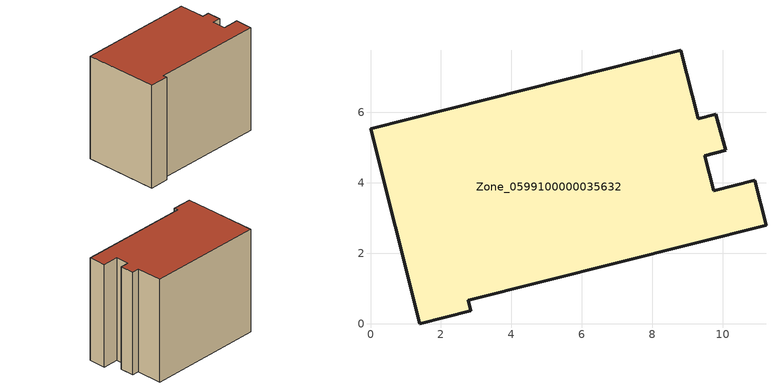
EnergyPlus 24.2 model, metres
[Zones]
Zone_0599100000035632
 floor ground (C_G): 11.23,2.79 2.78,0.66 2.85,0.36 1.4,0 0,5.54 8.81,7.76 9.3,5.82 9.81,5.95 10.08,4.92 9.49,4.77 9.74,3.77 10.91,4.07 z0
 wall outside (C_F): 1.4,0 2.85,0.36 2.78,0.66 11.23,2.79 10.91,4.07 9.74,3.77 9.49,4.77 10.08,4.92 9.81,5.95 9.3,5.82 8.81,7.76 0,5.54 1.4,0 z0:8.15
 roof outside (C_R): 2.78,0.66 11.23,2.79 10.91,4.07 9.74,3.77 9.49,4.77 10.08,4.92 9.81,5.95 9.3,5.82 8.81,7.76 0,5.54 1.4,0 2.85,0.36 z8.15
[BUILDING]
Pand.0599100000035632: North Axis=0; Terrain=City; Loads Convergence Tolerance Value=0.04; Temperature Convergence Tolerance Value=0.4; Solar Distribution=FullExterior; Maximum Number of Warmup Days=25; Minimum Number of Warmup Days=1
[Site:Location]
Rotterdam.The.Hague.AP_ZH_NLD Design_Conditions: Latitude=51.96; Longitude=4.45; Time Zone=1; Elevation=-4.5
[SITE:GROUNDTEMPERATURE:BUILDINGSURFACE]
18, 18, 18, 18, 18, 18, 18, 18, 18, 18, 18, 18
[MATERIAL] Thermal Absorptance=0.9; Solar Absorptance=0.7; Visible Absorptance=0.7
Name | Roughness | Thickness | Conductivity | Density | Specific Heat
G.TI.1975-1991 | MediumSmooth | 0.15 | 0.288461 | 540 | 1210
F.TI.1975-1991 | Rough | 0.3 | 0.230769 | 1920 | 840
R.TI.1975-1991 | MediumRough | 0.2 | 0.153846 | 1500 | 1000
[CONSTRUCTION]
C_G: G.TI.1975-1991
C_F: F.TI.1975-1991
C_R: R.TI.1975-1991
[ZONE]
Zone_0599100000035632: Type=1; Multiplier=1; Ceiling Height=Autocalculate; Volume=Autocalculate; Floor Area=autocalculate; Part of Total Floor Area=Yes
[ZONEINFILTRATION:DESIGNFLOWRATE]
Infil_Zone_0599100000035632: Zone or ZoneList or Space or SpaceList=Zone_0599100000035632; Schedule=AlwaysOn; Design Flow Rate Calculation Method=Flow/Area; Flow Rate per Floor Area=0.003; Constant Term Coefficient=1; Temperature Term Coefficient=0; Velocity Term Coefficient=0; Velocity Squared Term Coefficient=0
[HVACTEMPLATE:ZONE:IDEALLOADSAIRSYSTEM]
Zone_0599100000035632: Maximum Heating Supply Air Temperature=50; Minimum Cooling Supply Air Temperature=13; Maximum Heating Supply Air Humidity Ratio=0.0156; Minimum Cooling Supply Air Humidity Ratio=0.0077; Heating Limit=NoLimit; Cooling Limit=NoLimit; Dehumidification Control Type=ConstantSensibleHeatRatio; Cooling Sensible Heat Ratio=0.7; Dehumidification Setpoint=60; Humidification Control Type=None; Humidification Setpoint=30; Outdoor Air Method=None; Outdoor Air Flow Rate per Person=0.00944; Outdoor Air Flow Rate per Zone Floor Area=0; Outdoor Air Flow Rate per Zone=0; Demand Controlled Ventilation Type=None; Outdoor Air Economizer Type=NoEconomizer; Heat Recovery Type=None; Sensible Heat Recovery Effectiveness=0.7; Latent Heat Recovery Effectiveness=0.65
[ZONECONTROL:THERMOSTAT]
ThermostatControl_Zone_0599100000035632: Zone or ZoneList=Zone_0599100000035632; Control Type Schedule=DualSetpointControlType; Control 1=Thermostat_Zone_0599100000035632; Temperature Difference Between Cutout And Setpoint=0
[THERMOSTATSETPOINT:DUALSETPOINT]
Thermostat_Zone_0599100000035632: Heating Setpoint Temperature Schedule=HeatingSetpoint_Zone_0599100000035632; Cooling Setpoint Temperature Schedule=CoolingSetpoint_Zone_0599100000035632
[SCHEDULE:COMPACT]
HeatingSetpoint_Zone_0599100000035632: Through: 12/31, For: AllDays, Until: 24:00, 21
CoolingSetpoint_Zone_0599100000035632: Through: 12/31, For: AllDays, Until: 24:00, 24
DualSetpointControlType: Through: 12/31, For: AllDays, Until: 24:00, 4
AlwaysOn: Through: 12/31, For: AllDays, Until: 24:00, 1
